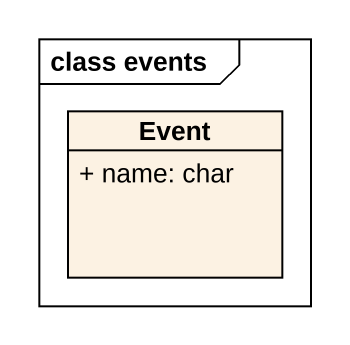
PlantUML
@startuml
mainframe class events
hide circle
hide empty members
skinparam classAttributeIconSize 0
class Event {
  + name: char
}
@enduml
